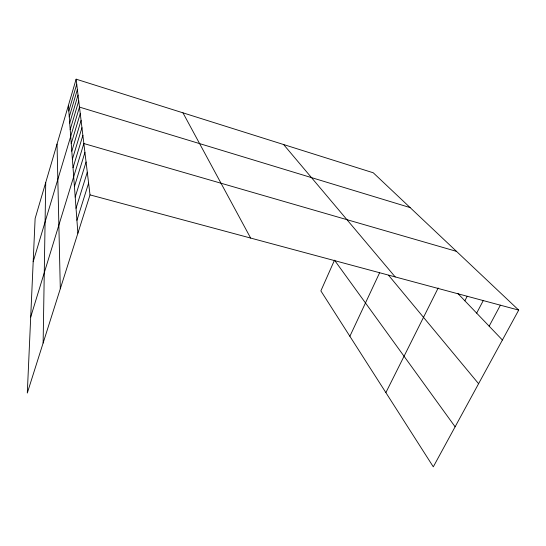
<?xml version="1.0" encoding="UTF-8"?>
<svg xmlns="http://www.w3.org/2000/svg" width="546" height="546" viewBox="0 0 546 546"><rect width="100%" height="100%" fill="white"/><g stroke="black" fill="none" stroke-linecap="round" stroke-linejoin="round"><path stroke-width="0.82" d="M43.127 343.031L45.727 182.494M76.126 79.177L35.121 218.543L27.3 393.031L90.015 194.888L76.126 79.177L373.259 172.782L518.7 310.108L433.299 466.823L320.871 290.895L334.5 260.169L455.118 426.788M68.823 111.029L76.733 84.227M69.26 116.905L77.368 89.524M69.717 123.082L78.037 95.086M70.202 129.573L78.74 100.935M33.183 261.718L79.477 107.098L410.121 207.582M71.239 143.591L80.255 113.588M71.799 151.181L81.081 120.448M72.4 159.207L81.955 127.703M73.028 167.697L82.876 135.388M30.706 317.028L83.852 143.537L456.49 251.365M74.427 186.555L84.923 152.471M75.205 197.058L86.07 162.012M76.037 208.285L87.292 172.208M76.931 220.304L88.609 183.135M349.877 336.288L379.654 272.679M385.872 392.608L438.172 288.001M464.864 300.805L467.205 296.28M476.665 313.131L483.374 300.355M489.155 326.18L500.368 305.2M90.015 194.888L518.7 310.108M457.814 293.441L502.402 340.015M283.613 144.54L395.168 276.904M388.547 275.225L478.589 383.708M182.965 112.838L250.648 238.063M68.407 105.419L77.887 233.203M57.037 144.055L60.306 288.766"/></g></svg>
